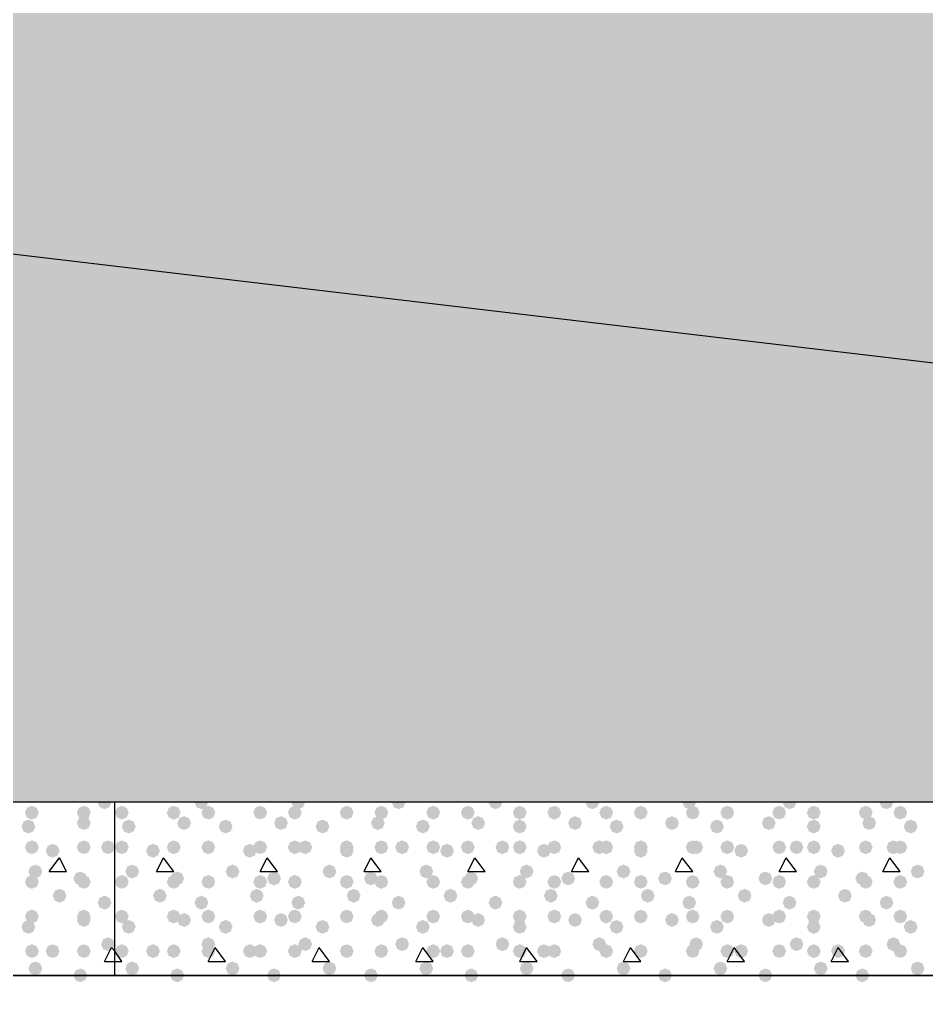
# Model space of a CAD drawing. Header units: millimetres. Extents: x 0 to 420, y 0 to 297.
# Drawn here: x 322.9 to 333.99, y 183.03 to 195.12 of the extents above; entities that cross this region are included whole.
import ezdxf

# ---------------------------------------------------------------- set-up
doc = ezdxf.new("R2010")
doc.units = ezdxf.units.MM
doc.layers.get('0').update_dxf_attribs({"linetype": 'CONTINUOUS'})

msp = doc.modelspace()

# ---------------------------------------------------------------- hatches: boundary and pattern name
at = {"true_color": 0x000008}
h = msp.add_hatch(color=0, dxfattribs=at)
h.paths.add_polyline_path([(379.518333, 204.639333), (218.101333, 204.639333), (379.518333, 185.547)], flags=0)
h.paths.add_polyline_path([(218.101333, 204.639333), (379.518333, 185.547), (218.101333, 185.547)], flags=0)
at = {"true_color": 0x000007}
for points in [[(324.019333, 185.547), (323.994462, 185.487204), (323.934667, 185.462333), (323.874871, 185.487204), (323.85, 185.547), (323.874871, 185.606796), (323.934667, 185.631667), (323.994462, 185.606796)], [(323.130333, 185.42), (323.105462, 185.360204), (323.045667, 185.335333), (322.985871, 185.360204), (322.961, 185.42), (322.985871, 185.479796), (323.045667, 185.504667), (323.105462, 185.479796)], [(323.765333, 185.42), (323.740463, 185.360204), (323.680667, 185.335333), (323.620871, 185.360204), (323.596, 185.42), (323.620871, 185.479796), (323.680667, 185.504667), (323.740462, 185.479796)], [(323.088, 185.250667), (323.063129, 185.190871), (323.003333, 185.166), (322.943537, 185.190871), (322.918667, 185.250667), (322.943537, 185.310462), (323.003333, 185.335333), (323.063129, 185.310463)], [(323.765333, 185.293), (323.740463, 185.233204), (323.680667, 185.208333), (323.620871, 185.233204), (323.596, 185.293), (323.620871, 185.352796), (323.680667, 185.377667), (323.740462, 185.352796)], [(323.130333, 184.996667), (323.105462, 184.936871), (323.045667, 184.912), (322.985871, 184.936871), (322.961, 184.996667), (322.985871, 185.056462), (323.045667, 185.081333), (323.105462, 185.056463)], [(323.384333, 184.954333), (323.359462, 184.894537), (323.299667, 184.869667), (323.239871, 184.894537), (323.215, 184.954333), (323.239871, 185.014129), (323.299667, 185.039), (323.359462, 185.014129)], [(323.765333, 184.996667), (323.740463, 184.936871), (323.680667, 184.912), (323.620871, 184.936871), (323.596, 184.996667), (323.620871, 185.056462), (323.680667, 185.081333), (323.740462, 185.056463)], [(324.061667, 184.996667), (324.036796, 184.936871), (323.977, 184.912), (323.917204, 184.936871), (323.892333, 184.996667), (323.917204, 185.056462), (323.977, 185.081333), (324.036796, 185.056463)], [(323.172667, 184.700333), (323.147796, 184.640537), (323.088, 184.615667), (323.028204, 184.640537), (323.003333, 184.700333), (323.028204, 184.760129), (323.088, 184.785), (323.147796, 184.760129)], [(323.130333, 184.573333), (323.105462, 184.513537), (323.045667, 184.488667), (322.985871, 184.513537), (322.961, 184.573333), (322.985871, 184.633129), (323.045667, 184.658), (323.105462, 184.633129)], [(323.723, 184.615667), (323.698129, 184.555871), (323.638333, 184.531), (323.578538, 184.555871), (323.553667, 184.615667), (323.578537, 184.675462), (323.638333, 184.700333), (323.698129, 184.675463)], [(323.765333, 184.573333), (323.740463, 184.513537), (323.680667, 184.488667), (323.620871, 184.513537), (323.596, 184.573333), (323.620871, 184.633129), (323.680667, 184.658), (323.740462, 184.633129)], [(323.469, 184.404), (323.444129, 184.344204), (323.384333, 184.319333), (323.324537, 184.344204), (323.299667, 184.404), (323.324537, 184.463796), (323.384333, 184.488667), (323.444129, 184.463796)], [(324.019333, 184.319333), (323.994462, 184.259537), (323.934667, 184.234667), (323.874871, 184.259537), (323.85, 184.319333), (323.874871, 184.379129), (323.934667, 184.404), (323.994462, 184.379129)], [(323.130333, 184.15), (323.105462, 184.090204), (323.045667, 184.065333), (322.985871, 184.090204), (322.961, 184.15), (322.985871, 184.209796), (323.045667, 184.234667), (323.105462, 184.209796)], [(323.765333, 184.15), (323.740463, 184.090204), (323.680667, 184.065333), (323.620871, 184.090204), (323.596, 184.15), (323.620871, 184.209796), (323.680667, 184.234667), (323.740462, 184.209796)], [(323.765333, 184.107667), (323.740463, 184.047871), (323.680667, 184.023), (323.620871, 184.047871), (323.596, 184.107667), (323.620871, 184.167462), (323.680667, 184.192333), (323.740462, 184.167463)], [(323.088, 184.023), (323.063129, 183.963204), (323.003333, 183.938333), (322.943537, 183.963204), (322.918667, 184.023), (322.943537, 184.082796), (323.003333, 184.107667), (323.063129, 184.082796)], [(324.061667, 183.811333), (324.036796, 183.751537), (323.977, 183.726667), (323.917204, 183.751537), (323.892333, 183.811333), (323.917204, 183.871129), (323.977, 183.896), (324.036796, 183.871129)], [(323.130333, 183.726667), (323.105462, 183.666871), (323.045667, 183.642), (322.985871, 183.666871), (322.961, 183.726667), (322.985871, 183.786462), (323.045667, 183.811333), (323.105462, 183.786463)], [(323.384333, 183.726667), (323.359462, 183.666871), (323.299667, 183.642), (323.239871, 183.666871), (323.215, 183.726667), (323.239871, 183.786462), (323.299667, 183.811333), (323.359462, 183.786463)], [(323.765333, 183.726667), (323.740463, 183.666871), (323.680667, 183.642), (323.620871, 183.666871), (323.596, 183.726667), (323.620871, 183.786462), (323.680667, 183.811333), (323.740462, 183.786463)], [(323.172667, 183.515), (323.147796, 183.455204), (323.088, 183.430333), (323.028204, 183.455204), (323.003333, 183.515), (323.028204, 183.574796), (323.088, 183.599667), (323.147796, 183.574796)], [(323.723, 183.430333), (323.698129, 183.370537), (323.638333, 183.345667), (323.578538, 183.370537), (323.553667, 183.430333), (323.578537, 183.490129), (323.638333, 183.515), (323.698129, 183.490129)]]:
    msp.add_hatch(color=0, dxfattribs=at).paths.add_polyline_path(points, flags=0)
at = {"true_color": 0x000008}
for points in [[(325.204667, 185.547), (325.179796, 185.487204), (325.12, 185.462333), (325.060204, 185.487204), (325.035333, 185.547), (325.060204, 185.606796), (325.12, 185.631667), (325.179796, 185.606796)], [(326.39, 185.547), (326.365129, 185.487204), (326.305333, 185.462333), (326.245538, 185.487204), (326.220667, 185.547), (326.245537, 185.606796), (326.305333, 185.631667), (326.365129, 185.606796)], [(327.617667, 185.547), (327.592796, 185.487204), (327.533, 185.462333), (327.473204, 185.487204), (327.448333, 185.547), (327.473204, 185.606796), (327.533, 185.631667), (327.592796, 185.606796)], [(328.803, 185.547), (328.778129, 185.487204), (328.718333, 185.462333), (328.658537, 185.487204), (328.633667, 185.547), (328.658537, 185.606796), (328.718333, 185.631667), (328.778129, 185.606796)], [(329.988333, 185.547), (329.963462, 185.487204), (329.903667, 185.462333), (329.843871, 185.487204), (329.819, 185.547), (329.843871, 185.606796), (329.903667, 185.631667), (329.963462, 185.606796)], [(331.173667, 185.547), (331.148796, 185.487204), (331.089, 185.462333), (331.029204, 185.487204), (331.004333, 185.547), (331.029204, 185.606796), (331.089, 185.631667), (331.148796, 185.606796)], [(332.401333, 185.547), (332.376463, 185.487204), (332.316667, 185.462333), (332.256871, 185.487204), (332.232, 185.547), (332.256871, 185.606796), (332.316667, 185.631667), (332.376462, 185.606796)], [(333.586667, 185.547), (333.561796, 185.487204), (333.502, 185.462333), (333.442204, 185.487204), (333.417333, 185.547), (333.442204, 185.606796), (333.502, 185.631667), (333.561796, 185.606796)], [(324.231, 185.42), (324.206129, 185.360204), (324.146333, 185.335333), (324.086537, 185.360204), (324.061667, 185.42), (324.086537, 185.479796), (324.146333, 185.504667), (324.206129, 185.479796)], [(324.866, 185.42), (324.841129, 185.360204), (324.781333, 185.335333), (324.721537, 185.360204), (324.696667, 185.42), (324.721537, 185.479796), (324.781333, 185.504667), (324.841129, 185.479796)], [(325.289333, 185.42), (325.264462, 185.360204), (325.204667, 185.335333), (325.144871, 185.360204), (325.12, 185.42), (325.144871, 185.479796), (325.204667, 185.504667), (325.264462, 185.479796)], [(325.924333, 185.42), (325.899462, 185.360204), (325.839667, 185.335333), (325.779871, 185.360204), (325.755, 185.42), (325.779871, 185.479796), (325.839667, 185.504667), (325.899462, 185.479796)], [(326.347667, 185.42), (326.322796, 185.360204), (326.263, 185.335333), (326.203204, 185.360204), (326.178333, 185.42), (326.203204, 185.479796), (326.263, 185.504667), (326.322796, 185.479796)], [(326.982667, 185.42), (326.957796, 185.360204), (326.898, 185.335333), (326.838204, 185.360204), (326.813333, 185.42), (326.838204, 185.479796), (326.898, 185.504667), (326.957796, 185.479796)], [(327.406, 185.42), (327.381129, 185.360204), (327.321333, 185.335333), (327.261537, 185.360204), (327.236667, 185.42), (327.261537, 185.479796), (327.321333, 185.504667), (327.381129, 185.479796)], [(328.041, 185.42), (328.016129, 185.360204), (327.956333, 185.335333), (327.896538, 185.360204), (327.871667, 185.42), (327.896537, 185.479796), (327.956333, 185.504667), (328.016129, 185.479796)], [(328.464333, 185.42), (328.439462, 185.360204), (328.379667, 185.335333), (328.319871, 185.360204), (328.295, 185.42), (328.319871, 185.479796), (328.379667, 185.504667), (328.439462, 185.479796)], [(329.099333, 185.42), (329.074462, 185.360204), (329.014667, 185.335333), (328.954871, 185.360204), (328.93, 185.42), (328.954871, 185.479796), (329.014667, 185.504667), (329.074462, 185.479796)], [(329.522667, 185.42), (329.497796, 185.360204), (329.438, 185.335333), (329.378204, 185.360204), (329.353333, 185.42), (329.378204, 185.479796), (329.438, 185.504667), (329.497796, 185.479796)], [(330.157667, 185.42), (330.132796, 185.360204), (330.073, 185.335333), (330.013204, 185.360204), (329.988333, 185.42), (330.013204, 185.479796), (330.073, 185.504667), (330.132796, 185.479796)], [(330.581, 185.42), (330.556129, 185.360204), (330.496333, 185.335333), (330.436537, 185.360204), (330.411667, 185.42), (330.436537, 185.479796), (330.496333, 185.504667), (330.556129, 185.479796)], [(331.216, 185.42), (331.191129, 185.360204), (331.131333, 185.335333), (331.071537, 185.360204), (331.046667, 185.42), (331.071537, 185.479796), (331.131333, 185.504667), (331.191129, 185.479796)], [(331.639333, 185.42), (331.614462, 185.360204), (331.554667, 185.335333), (331.494871, 185.360204), (331.47, 185.42), (331.494871, 185.479796), (331.554667, 185.504667), (331.614462, 185.479796)], [(332.274333, 185.42), (332.249462, 185.360204), (332.189667, 185.335333), (332.129871, 185.360204), (332.105, 185.42), (332.129871, 185.479796), (332.189667, 185.504667), (332.249462, 185.479796)], [(332.697667, 185.42), (332.672796, 185.360204), (332.613, 185.335333), (332.553204, 185.360204), (332.528333, 185.42), (332.553204, 185.479796), (332.613, 185.504667), (332.672796, 185.479796)], [(333.332667, 185.42), (333.307796, 185.360204), (333.248, 185.335333), (333.188204, 185.360204), (333.163333, 185.42), (333.188204, 185.479796), (333.248, 185.504667), (333.307796, 185.479796)], [(333.756, 185.42), (333.731129, 185.360204), (333.671333, 185.335333), (333.611537, 185.360204), (333.586667, 185.42), (333.611537, 185.479796), (333.671333, 185.504667), (333.731129, 185.479796)], [(324.315667, 185.250667), (324.290796, 185.190871), (324.231, 185.166), (324.171204, 185.190871), (324.146333, 185.250667), (324.171204, 185.310462), (324.231, 185.335333), (324.290796, 185.310463)], [(324.993, 185.293), (324.968129, 185.233204), (324.908333, 185.208333), (324.848538, 185.233204), (324.823667, 185.293), (324.848537, 185.352796), (324.908333, 185.377667), (324.968129, 185.352796)], [(325.501, 185.250667), (325.476129, 185.190871), (325.416333, 185.166), (325.356537, 185.190871), (325.331667, 185.250667), (325.356537, 185.310462), (325.416333, 185.335333), (325.476129, 185.310463)], [(326.178333, 185.293), (326.153462, 185.233204), (326.093667, 185.208333), (326.033871, 185.233204), (326.009, 185.293), (326.033871, 185.352796), (326.093667, 185.377667), (326.153462, 185.352796)], [(326.686333, 185.250667), (326.661462, 185.190871), (326.601667, 185.166), (326.541871, 185.190871), (326.517, 185.250667), (326.541871, 185.310462), (326.601667, 185.335333), (326.661462, 185.310463)], [(327.363667, 185.293), (327.338796, 185.233204), (327.279, 185.208333), (327.219204, 185.233204), (327.194333, 185.293), (327.219204, 185.352796), (327.279, 185.377667), (327.338796, 185.352796)], [(327.914, 185.250667), (327.889129, 185.190871), (327.829333, 185.166), (327.769537, 185.190871), (327.744667, 185.250667), (327.769537, 185.310462), (327.829333, 185.335333), (327.889129, 185.310463)], [(328.591333, 185.293), (328.566462, 185.233204), (328.506667, 185.208333), (328.446871, 185.233204), (328.422, 185.293), (328.446871, 185.352796), (328.506667, 185.377667), (328.566462, 185.352796)], [(329.099333, 185.250667), (329.074462, 185.190871), (329.014667, 185.166), (328.954871, 185.190871), (328.93, 185.250667), (328.954871, 185.310462), (329.014667, 185.335333), (329.074462, 185.310463)], [(329.776667, 185.293), (329.751796, 185.233204), (329.692, 185.208333), (329.632204, 185.233204), (329.607333, 185.293), (329.632204, 185.352796), (329.692, 185.377667), (329.751796, 185.352796)], [(330.284667, 185.250667), (330.259796, 185.190871), (330.2, 185.166), (330.140204, 185.190871), (330.115333, 185.250667), (330.140204, 185.310462), (330.2, 185.335333), (330.259796, 185.310463)], [(330.962, 185.293), (330.937129, 185.233204), (330.877333, 185.208333), (330.817538, 185.233204), (330.792667, 185.293), (330.817537, 185.352796), (330.877333, 185.377667), (330.937129, 185.352796)], [(331.512333, 185.250667), (331.487462, 185.190871), (331.427667, 185.166), (331.367871, 185.190871), (331.343, 185.250667), (331.367871, 185.310462), (331.427667, 185.335333), (331.487462, 185.310463)], [(332.147333, 185.293), (332.122462, 185.233204), (332.062667, 185.208333), (332.002871, 185.233204), (331.978, 185.293), (332.002871, 185.352796), (332.062667, 185.377667), (332.122462, 185.352796)], [(332.697667, 185.250667), (332.672796, 185.190871), (332.613, 185.166), (332.553204, 185.190871), (332.528333, 185.250667), (332.553204, 185.310462), (332.613, 185.335333), (332.672796, 185.310463)], [(333.375, 185.293), (333.350129, 185.233204), (333.290333, 185.208333), (333.230537, 185.233204), (333.205667, 185.293), (333.230537, 185.352796), (333.290333, 185.377667), (333.350129, 185.352796)], [(333.883, 185.250667), (333.858129, 185.190871), (333.798333, 185.166), (333.738538, 185.190871), (333.713667, 185.250667), (333.738537, 185.310462), (333.798333, 185.335333), (333.858129, 185.310463)], [(324.231, 184.996667), (324.206129, 184.936871), (324.146333, 184.912), (324.086537, 184.936871), (324.061667, 184.996667), (324.086537, 185.056462), (324.146333, 185.081333), (324.206129, 185.056463)], [(324.612, 184.954333), (324.587129, 184.894537), (324.527333, 184.869667), (324.467538, 184.894537), (324.442667, 184.954333), (324.467537, 185.014129), (324.527333, 185.039), (324.587129, 185.014129)], [(324.866, 184.996667), (324.841129, 184.936871), (324.781333, 184.912), (324.721537, 184.936871), (324.696667, 184.996667), (324.721537, 185.056462), (324.781333, 185.081333), (324.841129, 185.056463)], [(325.289333, 184.996667), (325.264462, 184.936871), (325.204667, 184.912), (325.144871, 184.936871), (325.12, 184.996667), (325.144871, 185.056462), (325.204667, 185.081333), (325.264462, 185.056463)], [(325.289333, 184.996667), (325.264462, 184.936871), (325.204667, 184.912), (325.144871, 184.936871), (325.12, 184.996667), (325.144871, 185.056462), (325.204667, 185.081333), (325.264462, 185.056463)], [(325.797333, 184.954333), (325.772462, 184.894537), (325.712667, 184.869667), (325.652871, 184.894537), (325.628, 184.954333), (325.652871, 185.014129), (325.712667, 185.039), (325.772462, 185.014129)], [(325.924333, 184.996667), (325.899462, 184.936871), (325.839667, 184.912), (325.779871, 184.936871), (325.755, 184.996667), (325.779871, 185.056462), (325.839667, 185.081333), (325.899462, 185.056463)], [(326.347667, 184.996667), (326.322796, 184.936871), (326.263, 184.912), (326.203204, 184.936871), (326.178333, 184.996667), (326.203204, 185.056462), (326.263, 185.081333), (326.322796, 185.056463)], [(326.474667, 184.996667), (326.449796, 184.936871), (326.39, 184.912), (326.330204, 184.936871), (326.305333, 184.996667), (326.330204, 185.056462), (326.39, 185.081333), (326.449796, 185.056463)], [(326.982667, 184.996667), (326.957796, 184.936871), (326.898, 184.912), (326.838204, 184.936871), (326.813333, 184.996667), (326.838204, 185.056462), (326.898, 185.081333), (326.957796, 185.056463)], [(326.982667, 184.954333), (326.957796, 184.894537), (326.898, 184.869667), (326.838204, 184.894537), (326.813333, 184.954333), (326.838204, 185.014129), (326.898, 185.039), (326.957796, 185.014129)], [(327.406, 184.996667), (327.381129, 184.936871), (327.321333, 184.912), (327.261537, 184.936871), (327.236667, 184.996667), (327.261537, 185.056462), (327.321333, 185.081333), (327.381129, 185.056463)], [(327.66, 184.996667), (327.635129, 184.936871), (327.575333, 184.912), (327.515538, 184.936871), (327.490667, 184.996667), (327.515537, 185.056462), (327.575333, 185.081333), (327.635129, 185.056463)], [(328.041, 184.996667), (328.016129, 184.936871), (327.956333, 184.912), (327.896538, 184.936871), (327.871667, 184.996667), (327.896537, 185.056462), (327.956333, 185.081333), (328.016129, 185.056463)], [(328.210333, 184.954333), (328.185462, 184.894537), (328.125667, 184.869667), (328.065871, 184.894537), (328.041, 184.954333), (328.065871, 185.014129), (328.125667, 185.039), (328.185462, 185.014129)], [(328.464333, 184.996667), (328.439462, 184.936871), (328.379667, 184.912), (328.319871, 184.936871), (328.295, 184.996667), (328.319871, 185.056462), (328.379667, 185.081333), (328.439462, 185.056463)], [(328.887667, 184.996667), (328.862796, 184.936871), (328.803, 184.912), (328.743204, 184.936871), (328.718333, 184.996667), (328.743204, 185.056462), (328.803, 185.081333), (328.862796, 185.056463)], [(329.099333, 184.996667), (329.074462, 184.936871), (329.014667, 184.912), (328.954871, 184.936871), (328.93, 184.996667), (328.954871, 185.056462), (329.014667, 185.081333), (329.074462, 185.056463)], [(329.395667, 184.954333), (329.370796, 184.894537), (329.311, 184.869667), (329.251204, 184.894537), (329.226333, 184.954333), (329.251204, 185.014129), (329.311, 185.039), (329.370796, 185.014129)], [(329.522667, 184.996667), (329.497796, 184.936871), (329.438, 184.912), (329.378204, 184.936871), (329.353333, 184.996667), (329.378204, 185.056462), (329.438, 185.081333), (329.497796, 185.056463)], [(330.073, 184.996667), (330.048129, 184.936871), (329.988333, 184.912), (329.928538, 184.936871), (329.903667, 184.996667), (329.928537, 185.056462), (329.988333, 185.081333), (330.048129, 185.056463)], [(330.157667, 184.996667), (330.132796, 184.936871), (330.073, 184.912), (330.013204, 184.936871), (329.988333, 184.996667), (330.013204, 185.056462), (330.073, 185.081333), (330.132796, 185.056463)], [(330.581, 184.996667), (330.556129, 184.936871), (330.496333, 184.912), (330.436537, 184.936871), (330.411667, 184.996667), (330.436537, 185.056462), (330.496333, 185.081333), (330.556129, 185.056463)], [(330.581, 184.954333), (330.556129, 184.894537), (330.496333, 184.869667), (330.436537, 184.894537), (330.411667, 184.954333), (330.436537, 185.014129), (330.496333, 185.039), (330.556129, 185.014129)], [(331.216, 184.996667), (331.191129, 184.936871), (331.131333, 184.912), (331.071537, 184.936871), (331.046667, 184.996667), (331.071537, 185.056462), (331.131333, 185.081333), (331.191129, 185.056463)], [(331.258333, 184.996667), (331.233462, 184.936871), (331.173667, 184.912), (331.113871, 184.936871), (331.089, 184.996667), (331.113871, 185.056462), (331.173667, 185.081333), (331.233462, 185.056463)], [(331.639333, 184.996667), (331.614462, 184.936871), (331.554667, 184.912), (331.494871, 184.936871), (331.47, 184.996667), (331.494871, 185.056462), (331.554667, 185.081333), (331.614462, 185.056463)], [(331.808667, 184.954333), (331.783796, 184.894537), (331.724, 184.869667), (331.664204, 184.894537), (331.639333, 184.954333), (331.664204, 185.014129), (331.724, 185.039), (331.783796, 185.014129)], [(332.274333, 184.996667), (332.249462, 184.936871), (332.189667, 184.912), (332.129871, 184.936871), (332.105, 184.996667), (332.129871, 185.056462), (332.189667, 185.081333), (332.249462, 185.056463)], [(332.486, 184.996667), (332.461129, 184.936871), (332.401333, 184.912), (332.341537, 184.936871), (332.316667, 184.996667), (332.341537, 185.056462), (332.401333, 185.081333), (332.461129, 185.056463)], [(332.697667, 184.996667), (332.672796, 184.936871), (332.613, 184.912), (332.553204, 184.936871), (332.528333, 184.996667), (332.553204, 185.056462), (332.613, 185.081333), (332.672796, 185.056463)], [(332.994, 184.954333), (332.969129, 184.894537), (332.909333, 184.869667), (332.849538, 184.894537), (332.824667, 184.954333), (332.849537, 185.014129), (332.909333, 185.039), (332.969129, 185.014129)], [(333.332667, 184.996667), (333.307796, 184.936871), (333.248, 184.912), (333.188204, 184.936871), (333.163333, 184.996667), (333.188204, 185.056462), (333.248, 185.081333), (333.307796, 185.056463)], [(333.671333, 184.996667), (333.646462, 184.936871), (333.586667, 184.912), (333.526871, 184.936871), (333.502, 184.996667), (333.526871, 185.056462), (333.586667, 185.081333), (333.646462, 185.056463)], [(333.756, 184.996667), (333.731129, 184.936871), (333.671333, 184.912), (333.611537, 184.936871), (333.586667, 184.996667), (333.611537, 185.056462), (333.671333, 185.081333), (333.731129, 185.056463)], [(324.358, 184.700333), (324.333129, 184.640537), (324.273333, 184.615667), (324.213538, 184.640537), (324.188667, 184.700333), (324.213537, 184.760129), (324.273333, 184.785), (324.333129, 184.760129)], [(325.585667, 184.700333), (325.560796, 184.640537), (325.501, 184.615667), (325.441204, 184.640537), (325.416333, 184.700333), (325.441204, 184.760129), (325.501, 184.785), (325.560796, 184.760129)], [(326.771, 184.700333), (326.746129, 184.640537), (326.686333, 184.615667), (326.626537, 184.640537), (326.601667, 184.700333), (326.626537, 184.760129), (326.686333, 184.785), (326.746129, 184.760129)], [(327.956333, 184.700333), (327.931462, 184.640537), (327.871667, 184.615667), (327.811871, 184.640537), (327.787, 184.700333), (327.811871, 184.760129), (327.871667, 184.785), (327.931462, 184.760129)], [(329.184, 184.700333), (329.159129, 184.640537), (329.099333, 184.615667), (329.039537, 184.640537), (329.014667, 184.700333), (329.039537, 184.760129), (329.099333, 184.785), (329.159129, 184.760129)], [(330.369333, 184.700333), (330.344462, 184.640537), (330.284667, 184.615667), (330.224871, 184.640537), (330.2, 184.700333), (330.224871, 184.760129), (330.284667, 184.785), (330.344462, 184.760129)], [(331.554667, 184.700333), (331.529796, 184.640537), (331.47, 184.615667), (331.410204, 184.640537), (331.385333, 184.700333), (331.410204, 184.760129), (331.47, 184.785), (331.529796, 184.760129)], [(332.782333, 184.700333), (332.757462, 184.640537), (332.697667, 184.615667), (332.637871, 184.640537), (332.613, 184.700333), (332.637871, 184.760129), (332.697667, 184.785), (332.757462, 184.760129)], [(333.967667, 184.700333), (333.942796, 184.640537), (333.883, 184.615667), (333.823204, 184.640537), (333.798333, 184.700333), (333.823204, 184.760129), (333.883, 184.785), (333.942796, 184.760129)], [(324.231, 184.573333), (324.206129, 184.513537), (324.146333, 184.488667), (324.086537, 184.513537), (324.061667, 184.573333), (324.086537, 184.633129), (324.146333, 184.658), (324.206129, 184.633129)], [(324.866, 184.573333), (324.841129, 184.513537), (324.781333, 184.488667), (324.721537, 184.513537), (324.696667, 184.573333), (324.721537, 184.633129), (324.781333, 184.658), (324.841129, 184.633129)], [(324.908333, 184.615667), (324.883462, 184.555871), (324.823667, 184.531), (324.763871, 184.555871), (324.739, 184.615667), (324.763871, 184.675462), (324.823667, 184.700333), (324.883462, 184.675463)], [(325.289333, 184.573333), (325.264462, 184.513537), (325.204667, 184.488667), (325.144871, 184.513537), (325.12, 184.573333), (325.144871, 184.633129), (325.204667, 184.658), (325.264462, 184.633129)], [(325.924333, 184.573333), (325.899462, 184.513537), (325.839667, 184.488667), (325.779871, 184.513537), (325.755, 184.573333), (325.779871, 184.633129), (325.839667, 184.658), (325.899462, 184.633129)], [(326.093667, 184.615667), (326.068796, 184.555871), (326.009, 184.531), (325.949204, 184.555871), (325.924333, 184.615667), (325.949204, 184.675462), (326.009, 184.700333), (326.068796, 184.675463)], [(326.347667, 184.573333), (326.322796, 184.513537), (326.263, 184.488667), (326.203204, 184.513537), (326.178333, 184.573333), (326.203204, 184.633129), (326.263, 184.658), (326.322796, 184.633129)], [(326.982667, 184.573333), (326.957796, 184.513537), (326.898, 184.488667), (326.838204, 184.513537), (326.813333, 184.573333), (326.838204, 184.633129), (326.898, 184.658), (326.957796, 184.633129)], [(327.279, 184.615667), (327.254129, 184.555871), (327.194333, 184.531), (327.134537, 184.555871), (327.109667, 184.615667), (327.134537, 184.675462), (327.194333, 184.700333), (327.254129, 184.675463)], [(327.406, 184.573333), (327.381129, 184.513537), (327.321333, 184.488667), (327.261537, 184.513537), (327.236667, 184.573333), (327.261537, 184.633129), (327.321333, 184.658), (327.381129, 184.633129)], [(328.041, 184.573333), (328.016129, 184.513537), (327.956333, 184.488667), (327.896538, 184.513537), (327.871667, 184.573333), (327.896537, 184.633129), (327.956333, 184.658), (328.016129, 184.633129)], [(328.464333, 184.573333), (328.439462, 184.513537), (328.379667, 184.488667), (328.319871, 184.513537), (328.295, 184.573333), (328.319871, 184.633129), (328.379667, 184.658), (328.439462, 184.633129)], [(328.506667, 184.615667), (328.481796, 184.555871), (328.422, 184.531), (328.362204, 184.555871), (328.337333, 184.615667), (328.362204, 184.675462), (328.422, 184.700333), (328.481796, 184.675463)], [(329.099333, 184.573333), (329.074462, 184.513537), (329.014667, 184.488667), (328.954871, 184.513537), (328.93, 184.573333), (328.954871, 184.633129), (329.014667, 184.658), (329.074462, 184.633129)], [(329.522667, 184.573333), (329.497796, 184.513537), (329.438, 184.488667), (329.378204, 184.513537), (329.353333, 184.573333), (329.378204, 184.633129), (329.438, 184.658), (329.497796, 184.633129)], [(329.692, 184.615667), (329.667129, 184.555871), (329.607333, 184.531), (329.547537, 184.555871), (329.522667, 184.615667), (329.547537, 184.675462), (329.607333, 184.700333), (329.667129, 184.675463)], [(330.157667, 184.573333), (330.132796, 184.513537), (330.073, 184.488667), (330.013204, 184.513537), (329.988333, 184.573333), (330.013204, 184.633129), (330.073, 184.658), (330.132796, 184.633129)], [(330.581, 184.573333), (330.556129, 184.513537), (330.496333, 184.488667), (330.436537, 184.513537), (330.411667, 184.573333), (330.436537, 184.633129), (330.496333, 184.658), (330.556129, 184.633129)], [(330.877333, 184.615667), (330.852462, 184.555871), (330.792667, 184.531), (330.732871, 184.555871), (330.708, 184.615667), (330.732871, 184.675462), (330.792667, 184.700333), (330.852462, 184.675463)], [(331.216, 184.573333), (331.191129, 184.513537), (331.131333, 184.488667), (331.071537, 184.513537), (331.046667, 184.573333), (331.071537, 184.633129), (331.131333, 184.658), (331.191129, 184.633129)], [(331.639333, 184.573333), (331.614462, 184.513537), (331.554667, 184.488667), (331.494871, 184.513537), (331.47, 184.573333), (331.494871, 184.633129), (331.554667, 184.658), (331.614462, 184.633129)], [(332.105, 184.615667), (332.080129, 184.555871), (332.020333, 184.531), (331.960537, 184.555871), (331.935667, 184.615667), (331.960537, 184.675462), (332.020333, 184.700333), (332.080129, 184.675463)], [(332.274333, 184.573333), (332.249462, 184.513537), (332.189667, 184.488667), (332.129871, 184.513537), (332.105, 184.573333), (332.129871, 184.633129), (332.189667, 184.658), (332.249462, 184.633129)], [(332.697667, 184.573333), (332.672796, 184.513537), (332.613, 184.488667), (332.553204, 184.513537), (332.528333, 184.573333), (332.553204, 184.633129), (332.613, 184.658), (332.672796, 184.633129)], [(333.290333, 184.615667), (333.265463, 184.555871), (333.205667, 184.531), (333.145871, 184.555871), (333.121, 184.615667), (333.145871, 184.675462), (333.205667, 184.700333), (333.265462, 184.675463)], [(333.332667, 184.573333), (333.307796, 184.513537), (333.248, 184.488667), (333.188204, 184.513537), (333.163333, 184.573333), (333.188204, 184.633129), (333.248, 184.658), (333.307796, 184.633129)], [(333.756, 184.573333), (333.731129, 184.513537), (333.671333, 184.488667), (333.611537, 184.513537), (333.586667, 184.573333), (333.611537, 184.633129), (333.671333, 184.658), (333.731129, 184.633129)], [(324.696667, 184.404), (324.671796, 184.344204), (324.612, 184.319333), (324.552204, 184.344204), (324.527333, 184.404), (324.552204, 184.463796), (324.612, 184.488667), (324.671796, 184.463796)], [(325.882, 184.404), (325.857129, 184.344204), (325.797333, 184.319333), (325.737538, 184.344204), (325.712667, 184.404), (325.737537, 184.463796), (325.797333, 184.488667), (325.857129, 184.463796)], [(327.067333, 184.404), (327.042462, 184.344204), (326.982667, 184.319333), (326.922871, 184.344204), (326.898, 184.404), (326.922871, 184.463796), (326.982667, 184.488667), (327.042462, 184.463796)], [(328.252667, 184.404), (328.227796, 184.344204), (328.168, 184.319333), (328.108204, 184.344204), (328.083333, 184.404), (328.108204, 184.463796), (328.168, 184.488667), (328.227796, 184.463796)], [(329.480333, 184.404), (329.455462, 184.344204), (329.395667, 184.319333), (329.335871, 184.344204), (329.311, 184.404), (329.335871, 184.463796), (329.395667, 184.488667), (329.455462, 184.463796)], [(330.665667, 184.404), (330.640796, 184.344204), (330.581, 184.319333), (330.521204, 184.344204), (330.496333, 184.404), (330.521204, 184.463796), (330.581, 184.488667), (330.640796, 184.463796)], [(331.851, 184.404), (331.826129, 184.344204), (331.766333, 184.319333), (331.706537, 184.344204), (331.681667, 184.404), (331.706537, 184.463796), (331.766333, 184.488667), (331.826129, 184.463796)], [(333.078667, 184.404), (333.053796, 184.344204), (332.994, 184.319333), (332.934204, 184.344204), (332.909333, 184.404), (332.934204, 184.463796), (332.994, 184.488667), (333.053796, 184.463796)], [(325.204667, 184.319333), (325.179796, 184.259537), (325.12, 184.234667), (325.060204, 184.259537), (325.035333, 184.319333), (325.060204, 184.379129), (325.12, 184.404), (325.179796, 184.379129)], [(326.39, 184.319333), (326.365129, 184.259537), (326.305333, 184.234667), (326.245538, 184.259537), (326.220667, 184.319333), (326.245537, 184.379129), (326.305333, 184.404), (326.365129, 184.379129)], [(327.617667, 184.319333), (327.592796, 184.259537), (327.533, 184.234667), (327.473204, 184.259537), (327.448333, 184.319333), (327.473204, 184.379129), (327.533, 184.404), (327.592796, 184.379129)], [(328.803, 184.319333), (328.778129, 184.259537), (328.718333, 184.234667), (328.658537, 184.259537), (328.633667, 184.319333), (328.658537, 184.379129), (328.718333, 184.404), (328.778129, 184.379129)], [(329.988333, 184.319333), (329.963462, 184.259537), (329.903667, 184.234667), (329.843871, 184.259537), (329.819, 184.319333), (329.843871, 184.379129), (329.903667, 184.404), (329.963462, 184.379129)], [(331.173667, 184.319333), (331.148796, 184.259537), (331.089, 184.234667), (331.029204, 184.259537), (331.004333, 184.319333), (331.029204, 184.379129), (331.089, 184.404), (331.148796, 184.379129)], [(332.401333, 184.319333), (332.376463, 184.259537), (332.316667, 184.234667), (332.256871, 184.259537), (332.232, 184.319333), (332.256871, 184.379129), (332.316667, 184.404), (332.376462, 184.379129)], [(333.586667, 184.319333), (333.561796, 184.259537), (333.502, 184.234667), (333.442204, 184.259537), (333.417333, 184.319333), (333.442204, 184.379129), (333.502, 184.404), (333.561796, 184.379129)], [(324.231, 184.15), (324.206129, 184.090204), (324.146333, 184.065333), (324.086537, 184.090204), (324.061667, 184.15), (324.086537, 184.209796), (324.146333, 184.234667), (324.206129, 184.209796)], [(324.866, 184.15), (324.841129, 184.090204), (324.781333, 184.065333), (324.721537, 184.090204), (324.696667, 184.15), (324.721537, 184.209796), (324.781333, 184.234667), (324.841129, 184.209796)], [(324.993, 184.107667), (324.968129, 184.047871), (324.908333, 184.023), (324.848538, 184.047871), (324.823667, 184.107667), (324.848537, 184.167462), (324.908333, 184.192333), (324.968129, 184.167463)], [(325.289333, 184.15), (325.264462, 184.090204), (325.204667, 184.065333), (325.144871, 184.090204), (325.12, 184.15), (325.144871, 184.209796), (325.204667, 184.234667), (325.264462, 184.209796)], [(325.924333, 184.15), (325.899462, 184.090204), (325.839667, 184.065333), (325.779871, 184.090204), (325.755, 184.15), (325.779871, 184.209796), (325.839667, 184.234667), (325.899462, 184.209796)], [(326.178333, 184.107667), (326.153462, 184.047871), (326.093667, 184.023), (326.033871, 184.047871), (326.009, 184.107667), (326.033871, 184.167462), (326.093667, 184.192333), (326.153462, 184.167463)], [(326.347667, 184.15), (326.322796, 184.090204), (326.263, 184.065333), (326.203204, 184.090204), (326.178333, 184.15), (326.203204, 184.209796), (326.263, 184.234667), (326.322796, 184.209796)], [(326.982667, 184.15), (326.957796, 184.090204), (326.898, 184.065333), (326.838204, 184.090204), (326.813333, 184.15), (326.838204, 184.209796), (326.898, 184.234667), (326.957796, 184.209796)], [(327.363667, 184.107667), (327.338796, 184.047871), (327.279, 184.023), (327.219204, 184.047871), (327.194333, 184.107667), (327.219204, 184.167462), (327.279, 184.192333), (327.338796, 184.167463)], [(327.406, 184.15), (327.381129, 184.090204), (327.321333, 184.065333), (327.261537, 184.090204), (327.236667, 184.15), (327.261537, 184.209796), (327.321333, 184.234667), (327.381129, 184.209796)], [(328.041, 184.15), (328.016129, 184.090204), (327.956333, 184.065333), (327.896538, 184.090204), (327.871667, 184.15), (327.896537, 184.209796), (327.956333, 184.234667), (328.016129, 184.209796)], [(328.464333, 184.15), (328.439462, 184.090204), (328.379667, 184.065333), (328.319871, 184.090204), (328.295, 184.15), (328.319871, 184.209796), (328.379667, 184.234667), (328.439462, 184.209796)], [(328.591333, 184.107667), (328.566462, 184.047871), (328.506667, 184.023), (328.446871, 184.047871), (328.422, 184.107667), (328.446871, 184.167462), (328.506667, 184.192333), (328.566462, 184.167463)], [(329.099333, 184.15), (329.074462, 184.090204), (329.014667, 184.065333), (328.954871, 184.090204), (328.93, 184.15), (328.954871, 184.209796), (329.014667, 184.234667), (329.074462, 184.209796)], [(329.522667, 184.15), (329.497796, 184.090204), (329.438, 184.065333), (329.378204, 184.090204), (329.353333, 184.15), (329.378204, 184.209796), (329.438, 184.234667), (329.497796, 184.209796)], [(329.776667, 184.107667), (329.751796, 184.047871), (329.692, 184.023), (329.632204, 184.047871), (329.607333, 184.107667), (329.632204, 184.167462), (329.692, 184.192333), (329.751796, 184.167463)], [(330.157667, 184.15), (330.132796, 184.090204), (330.073, 184.065333), (330.013204, 184.090204), (329.988333, 184.15), (330.013204, 184.209796), (330.073, 184.234667), (330.132796, 184.209796)], [(330.581, 184.15), (330.556129, 184.090204), (330.496333, 184.065333), (330.436537, 184.090204), (330.411667, 184.15), (330.436537, 184.209796), (330.496333, 184.234667), (330.556129, 184.209796)], [(330.962, 184.107667), (330.937129, 184.047871), (330.877333, 184.023), (330.817538, 184.047871), (330.792667, 184.107667), (330.817537, 184.167462), (330.877333, 184.192333), (330.937129, 184.167463)], [(331.216, 184.15), (331.191129, 184.090204), (331.131333, 184.065333), (331.071537, 184.090204), (331.046667, 184.15), (331.071537, 184.209796), (331.131333, 184.234667), (331.191129, 184.209796)], [(331.639333, 184.15), (331.614462, 184.090204), (331.554667, 184.065333), (331.494871, 184.090204), (331.47, 184.15), (331.494871, 184.209796), (331.554667, 184.234667), (331.614462, 184.209796)], [(332.147333, 184.107667), (332.122462, 184.047871), (332.062667, 184.023), (332.002871, 184.047871), (331.978, 184.107667), (332.002871, 184.167462), (332.062667, 184.192333), (332.122462, 184.167463)], [(332.274333, 184.15), (332.249462, 184.090204), (332.189667, 184.065333), (332.129871, 184.090204), (332.105, 184.15), (332.129871, 184.209796), (332.189667, 184.234667), (332.249462, 184.209796)], [(332.697667, 184.15), (332.672796, 184.090204), (332.613, 184.065333), (332.553204, 184.090204), (332.528333, 184.15), (332.553204, 184.209796), (332.613, 184.234667), (332.672796, 184.209796)], [(333.332667, 184.15), (333.307796, 184.090204), (333.248, 184.065333), (333.188204, 184.090204), (333.163333, 184.15), (333.188204, 184.209796), (333.248, 184.234667), (333.307796, 184.209796)], [(333.375, 184.107667), (333.350129, 184.047871), (333.290333, 184.023), (333.230537, 184.047871), (333.205667, 184.107667), (333.230537, 184.167462), (333.290333, 184.192333), (333.350129, 184.167463)], [(333.756, 184.15), (333.731129, 184.090204), (333.671333, 184.065333), (333.611537, 184.090204), (333.586667, 184.15), (333.611537, 184.209796), (333.671333, 184.234667), (333.731129, 184.209796)], [(324.315667, 184.023), (324.290796, 183.963204), (324.231, 183.938333), (324.171204, 183.963204), (324.146333, 184.023), (324.171204, 184.082796), (324.231, 184.107667), (324.290796, 184.082796)], [(325.501, 184.023), (325.476129, 183.963204), (325.416333, 183.938333), (325.356537, 183.963204), (325.331667, 184.023), (325.356537, 184.082796), (325.416333, 184.107667), (325.476129, 184.082796)], [(326.686333, 184.023), (326.661462, 183.963204), (326.601667, 183.938333), (326.541871, 183.963204), (326.517, 184.023), (326.541871, 184.082796), (326.601667, 184.107667), (326.661462, 184.082796)], [(327.914, 184.023), (327.889129, 183.963204), (327.829333, 183.938333), (327.769537, 183.963204), (327.744667, 184.023), (327.769537, 184.082796), (327.829333, 184.107667), (327.889129, 184.082796)], [(329.099333, 184.023), (329.074462, 183.963204), (329.014667, 183.938333), (328.954871, 183.963204), (328.93, 184.023), (328.954871, 184.082796), (329.014667, 184.107667), (329.074462, 184.082796)], [(330.284667, 184.023), (330.259796, 183.963204), (330.2, 183.938333), (330.140204, 183.963204), (330.115333, 184.023), (330.140204, 184.082796), (330.2, 184.107667), (330.259796, 184.082796)], [(331.512333, 184.023), (331.487462, 183.963204), (331.427667, 183.938333), (331.367871, 183.963204), (331.343, 184.023), (331.367871, 184.082796), (331.427667, 184.107667), (331.487462, 184.082796)], [(332.697667, 184.023), (332.672796, 183.963204), (332.613, 183.938333), (332.553204, 183.963204), (332.528333, 184.023), (332.553204, 184.082796), (332.613, 184.107667), (332.672796, 184.082796)], [(333.883, 184.023), (333.858129, 183.963204), (333.798333, 183.938333), (333.738538, 183.963204), (333.713667, 184.023), (333.738537, 184.082796), (333.798333, 184.107667), (333.858129, 184.082796)], [(325.289333, 183.811333), (325.264462, 183.751537), (325.204667, 183.726667), (325.144871, 183.751537), (325.12, 183.811333), (325.144871, 183.871129), (325.204667, 183.896), (325.264462, 183.871129)], [(326.474667, 183.811333), (326.449796, 183.751537), (326.39, 183.726667), (326.330204, 183.751537), (326.305333, 183.811333), (326.330204, 183.871129), (326.39, 183.896), (326.449796, 183.871129)], [(327.66, 183.811333), (327.635129, 183.751537), (327.575333, 183.726667), (327.515538, 183.751537), (327.490667, 183.811333), (327.515537, 183.871129), (327.575333, 183.896), (327.635129, 183.871129)], [(328.887667, 183.811333), (328.862796, 183.751537), (328.803, 183.726667), (328.743204, 183.751537), (328.718333, 183.811333), (328.743204, 183.871129), (328.803, 183.896), (328.862796, 183.871129)], [(330.073, 183.811333), (330.048129, 183.751537), (329.988333, 183.726667), (329.928538, 183.751537), (329.903667, 183.811333), (329.928537, 183.871129), (329.988333, 183.896), (330.048129, 183.871129)], [(331.258333, 183.811333), (331.233462, 183.751537), (331.173667, 183.726667), (331.113871, 183.751537), (331.089, 183.811333), (331.113871, 183.871129), (331.173667, 183.896), (331.233462, 183.871129)], [(332.486, 183.811333), (332.461129, 183.751537), (332.401333, 183.726667), (332.341537, 183.751537), (332.316667, 183.811333), (332.341537, 183.871129), (332.401333, 183.896), (332.461129, 183.871129)], [(333.671333, 183.811333), (333.646462, 183.751537), (333.586667, 183.726667), (333.526871, 183.751537), (333.502, 183.811333), (333.526871, 183.871129), (333.586667, 183.896), (333.646462, 183.871129)], [(324.231, 183.726667), (324.206129, 183.666871), (324.146333, 183.642), (324.086537, 183.666871), (324.061667, 183.726667), (324.086537, 183.786462), (324.146333, 183.811333), (324.206129, 183.786463)], [(324.612, 183.726667), (324.587129, 183.666871), (324.527333, 183.642), (324.467538, 183.666871), (324.442667, 183.726667), (324.467537, 183.786462), (324.527333, 183.811333), (324.587129, 183.786463)], [(324.866, 183.726667), (324.841129, 183.666871), (324.781333, 183.642), (324.721537, 183.666871), (324.696667, 183.726667), (324.721537, 183.786462), (324.781333, 183.811333), (324.841129, 183.786463)], [(325.289333, 183.726667), (325.264462, 183.666871), (325.204667, 183.642), (325.144871, 183.666871), (325.12, 183.726667), (325.144871, 183.786462), (325.204667, 183.811333), (325.264462, 183.786463)], [(325.797333, 183.726667), (325.772462, 183.666871), (325.712667, 183.642), (325.652871, 183.666871), (325.628, 183.726667), (325.652871, 183.786462), (325.712667, 183.811333), (325.772462, 183.786463)], [(325.924333, 183.726667), (325.899462, 183.666871), (325.839667, 183.642), (325.779871, 183.666871), (325.755, 183.726667), (325.779871, 183.786462), (325.839667, 183.811333), (325.899462, 183.786463)], [(326.347667, 183.726667), (326.322796, 183.666871), (326.263, 183.642), (326.203204, 183.666871), (326.178333, 183.726667), (326.203204, 183.786462), (326.263, 183.811333), (326.322796, 183.786463)], [(326.982667, 183.726667), (326.957796, 183.666871), (326.898, 183.642), (326.838204, 183.666871), (326.813333, 183.726667), (326.838204, 183.786462), (326.898, 183.811333), (326.957796, 183.786463)], [(326.982667, 183.726667), (326.957796, 183.666871), (326.898, 183.642), (326.838204, 183.666871), (326.813333, 183.726667), (326.838204, 183.786462), (326.898, 183.811333), (326.957796, 183.786463)], [(327.406, 183.726667), (327.381129, 183.666871), (327.321333, 183.642), (327.261537, 183.666871), (327.236667, 183.726667), (327.261537, 183.786462), (327.321333, 183.811333), (327.381129, 183.786463)], [(328.041, 183.726667), (328.016129, 183.666871), (327.956333, 183.642), (327.896538, 183.666871), (327.871667, 183.726667), (327.896537, 183.786462), (327.956333, 183.811333), (328.016129, 183.786463)], [(328.210333, 183.726667), (328.185462, 183.666871), (328.125667, 183.642), (328.065871, 183.666871), (328.041, 183.726667), (328.065871, 183.786462), (328.125667, 183.811333), (328.185462, 183.786463)], [(328.464333, 183.726667), (328.439462, 183.666871), (328.379667, 183.642), (328.319871, 183.666871), (328.295, 183.726667), (328.319871, 183.786462), (328.379667, 183.811333), (328.439462, 183.786463)], [(329.099333, 183.726667), (329.074462, 183.666871), (329.014667, 183.642), (328.954871, 183.666871), (328.93, 183.726667), (328.954871, 183.786462), (329.014667, 183.811333), (329.074462, 183.786463)], [(329.395667, 183.726667), (329.370796, 183.666871), (329.311, 183.642), (329.251204, 183.666871), (329.226333, 183.726667), (329.251204, 183.786462), (329.311, 183.811333), (329.370796, 183.786463)], [(329.522667, 183.726667), (329.497796, 183.666871), (329.438, 183.642), (329.378204, 183.666871), (329.353333, 183.726667), (329.378204, 183.786462), (329.438, 183.811333), (329.497796, 183.786463)], [(330.157667, 183.726667), (330.132796, 183.666871), (330.073, 183.642), (330.013204, 183.666871), (329.988333, 183.726667), (330.013204, 183.786462), (330.073, 183.811333), (330.132796, 183.786463)], [(330.581, 183.726667), (330.556129, 183.666871), (330.496333, 183.642), (330.436537, 183.666871), (330.411667, 183.726667), (330.436537, 183.786462), (330.496333, 183.811333), (330.556129, 183.786463)], [(330.581, 183.726667), (330.556129, 183.666871), (330.496333, 183.642), (330.436537, 183.666871), (330.411667, 183.726667), (330.436537, 183.786462), (330.496333, 183.811333), (330.556129, 183.786463)], [(331.216, 183.726667), (331.191129, 183.666871), (331.131333, 183.642), (331.071537, 183.666871), (331.046667, 183.726667), (331.071537, 183.786462), (331.131333, 183.811333), (331.191129, 183.786463)], [(331.639333, 183.726667), (331.614462, 183.666871), (331.554667, 183.642), (331.494871, 183.666871), (331.47, 183.726667), (331.494871, 183.786462), (331.554667, 183.811333), (331.614462, 183.786463)], [(331.808667, 183.726667), (331.783796, 183.666871), (331.724, 183.642), (331.664204, 183.666871), (331.639333, 183.726667), (331.664204, 183.786462), (331.724, 183.811333), (331.783796, 183.786463)], [(332.274333, 183.726667), (332.249462, 183.666871), (332.189667, 183.642), (332.129871, 183.666871), (332.105, 183.726667), (332.129871, 183.786462), (332.189667, 183.811333), (332.249462, 183.786463)], [(332.697667, 183.726667), (332.672796, 183.666871), (332.613, 183.642), (332.553204, 183.666871), (332.528333, 183.726667), (332.553204, 183.786462), (332.613, 183.811333), (332.672796, 183.786463)], [(332.994, 183.726667), (332.969129, 183.666871), (332.909333, 183.642), (332.849538, 183.666871), (332.824667, 183.726667), (332.849537, 183.786462), (332.909333, 183.811333), (332.969129, 183.786463)], [(333.332667, 183.726667), (333.307796, 183.666871), (333.248, 183.642), (333.188204, 183.666871), (333.163333, 183.726667), (333.188204, 183.786462), (333.248, 183.811333), (333.307796, 183.786463)], [(333.756, 183.726667), (333.731129, 183.666871), (333.671333, 183.642), (333.611537, 183.666871), (333.586667, 183.726667), (333.611537, 183.786462), (333.671333, 183.811333), (333.731129, 183.786463)], [(324.358, 183.515), (324.333129, 183.455204), (324.273333, 183.430333), (324.213538, 183.455204), (324.188667, 183.515), (324.213537, 183.574796), (324.273333, 183.599667), (324.333129, 183.574796)], [(325.585667, 183.515), (325.560796, 183.455204), (325.501, 183.430333), (325.441204, 183.455204), (325.416333, 183.515), (325.441204, 183.574796), (325.501, 183.599667), (325.560796, 183.574796)], [(326.771, 183.515), (326.746129, 183.455204), (326.686333, 183.430333), (326.626537, 183.455204), (326.601667, 183.515), (326.626537, 183.574796), (326.686333, 183.599667), (326.746129, 183.574796)], [(327.956333, 183.515), (327.931462, 183.455204), (327.871667, 183.430333), (327.811871, 183.455204), (327.787, 183.515), (327.811871, 183.574796), (327.871667, 183.599667), (327.931462, 183.574796)], [(329.184, 183.515), (329.159129, 183.455204), (329.099333, 183.430333), (329.039537, 183.455204), (329.014667, 183.515), (329.039537, 183.574796), (329.099333, 183.599667), (329.159129, 183.574796)], [(330.369333, 183.515), (330.344462, 183.455204), (330.284667, 183.430333), (330.224871, 183.455204), (330.2, 183.515), (330.224871, 183.574796), (330.284667, 183.599667), (330.344462, 183.574796)], [(331.554667, 183.515), (331.529796, 183.455204), (331.47, 183.430333), (331.410204, 183.455204), (331.385333, 183.515), (331.410204, 183.574796), (331.47, 183.599667), (331.529796, 183.574796)], [(332.782333, 183.515), (332.757462, 183.455204), (332.697667, 183.430333), (332.637871, 183.455204), (332.613, 183.515), (332.637871, 183.574796), (332.697667, 183.599667), (332.757462, 183.574796)], [(333.967667, 183.515), (333.942796, 183.455204), (333.883, 183.430333), (333.823204, 183.455204), (333.798333, 183.515), (333.823204, 183.574796), (333.883, 183.599667), (333.942796, 183.574796)], [(324.908333, 183.430333), (324.883462, 183.370537), (324.823667, 183.345667), (324.763871, 183.370537), (324.739, 183.430333), (324.763871, 183.490129), (324.823667, 183.515), (324.883462, 183.490129)], [(326.093667, 183.430333), (326.068796, 183.370537), (326.009, 183.345667), (325.949204, 183.370537), (325.924333, 183.430333), (325.949204, 183.490129), (326.009, 183.515), (326.068796, 183.490129)], [(327.279, 183.430333), (327.254129, 183.370537), (327.194333, 183.345667), (327.134537, 183.370537), (327.109667, 183.430333), (327.134537, 183.490129), (327.194333, 183.515), (327.254129, 183.490129)], [(328.506667, 183.430333), (328.481796, 183.370537), (328.422, 183.345667), (328.362204, 183.370537), (328.337333, 183.430333), (328.362204, 183.490129), (328.422, 183.515), (328.481796, 183.490129)], [(329.692, 183.430333), (329.667129, 183.370537), (329.607333, 183.345667), (329.547537, 183.370537), (329.522667, 183.430333), (329.547537, 183.490129), (329.607333, 183.515), (329.667129, 183.490129)], [(330.877333, 183.430333), (330.852462, 183.370537), (330.792667, 183.345667), (330.732871, 183.370537), (330.708, 183.430333), (330.732871, 183.490129), (330.792667, 183.515), (330.852462, 183.490129)], [(332.105, 183.430333), (332.080129, 183.370537), (332.020333, 183.345667), (331.960537, 183.370537), (331.935667, 183.430333), (331.960537, 183.490129), (332.020333, 183.515), (332.080129, 183.490129)], [(333.290333, 183.430333), (333.265463, 183.370537), (333.205667, 183.345667), (333.145871, 183.370537), (333.121, 183.430333), (333.145871, 183.490129), (333.205667, 183.515), (333.265462, 183.490129)]]:
    msp.add_hatch(color=0, dxfattribs=at).paths.add_polyline_path(points, flags=0)

# ---------------------------------------------------------------- linework, layer by layer
at = {"color": 0, "true_color": 0x000007}
for points in [[(32.342667, 185.547), (32.342667, 162.263667), (380.576667, 162.263667), (380.576667, 185.547), (218.101333, 185.547), (218.101333, 206.756), (194.775667, 206.756), (194.775667, 185.547)], [(32.342667, 185.547), (32.342667, 162.263667), (380.576667, 162.263667), (380.576667, 185.547), (218.101333, 185.547), (218.101333, 206.756), (194.775667, 206.756), (194.775667, 185.547)], [(321.945, 185.547), (321.945, 183.430333), (324.061667, 183.430333), (324.061667, 185.547)]]:
    msp.add_lwpolyline(points, close=True, dxfattribs=at)
at = {"color": 0, "true_color": 0x0000fd}
msp.add_lwpolyline([(34.459333, 164.380333), (378.46, 164.380333), (378.46, 183.430333), (215.984667, 183.430333), (215.984667, 204.639333), (196.934667, 204.639333), (196.934667, 183.430333), (34.459333, 183.430333)], close=True, dxfattribs=at)
at = {"color": 0, "true_color": 0x000008}
for points in [[(379.518333, 204.639333), (218.101333, 204.639333), (379.518333, 185.547)], [(218.101333, 204.639333), (379.518333, 185.547), (218.101333, 185.547)]]:
    msp.add_lwpolyline(points, close=True, dxfattribs=at)
at = {"color": 0, "true_color": 0x000007}
for points in [[(343.111667, 185.547), (324.061667, 185.547)], [(323.257333, 184.700333), (323.384333, 184.869667)], [(323.469, 184.700333), (323.384333, 184.869667)], [(323.257333, 184.700333), (323.469, 184.700333)], [(323.934667, 183.599667), (324.019333, 183.769)], [(324.061667, 183.726667), (324.019333, 183.769)], [(323.934667, 183.599667), (324.061667, 183.599667)], [(324.061667, 183.430333), (343.111667, 183.430333)]]:
    msp.add_lwpolyline(points, dxfattribs=at)
at = {"color": 0, "true_color": 0x000008}
for points in [[(324.569667, 184.700333), (324.654333, 184.869667)], [(324.781333, 184.700333), (324.654333, 184.869667)], [(325.839667, 184.700333), (325.924333, 184.869667)], [(326.051333, 184.700333), (325.924333, 184.869667)], [(327.109667, 184.700333), (327.194333, 184.869667)], [(327.321333, 184.700333), (327.194333, 184.869667)], [(328.379667, 184.700333), (328.464333, 184.869667)], [(328.591333, 184.700333), (328.464333, 184.869667)], [(329.649667, 184.700333), (329.734333, 184.869667)], [(329.861333, 184.700333), (329.734333, 184.869667)], [(330.919667, 184.700333), (331.004333, 184.869667)], [(331.131333, 184.700333), (331.004333, 184.869667)], [(332.189667, 184.700333), (332.274333, 184.869667)], [(332.401333, 184.700333), (332.274333, 184.869667)], [(333.459667, 184.700333), (333.544333, 184.869667)], [(333.671333, 184.700333), (333.544333, 184.869667)], [(324.569667, 184.700333), (324.781333, 184.700333)], [(325.839667, 184.700333), (326.051333, 184.700333)], [(327.109667, 184.700333), (327.321333, 184.700333)], [(328.379667, 184.700333), (328.591333, 184.700333)], [(329.649667, 184.700333), (329.861333, 184.700333)], [(330.919667, 184.700333), (331.131333, 184.700333)], [(332.189667, 184.700333), (332.401333, 184.700333)], [(333.459667, 184.700333), (333.671333, 184.700333)], [(325.204667, 183.599667), (325.289333, 183.769)], [(325.416333, 183.599667), (325.289333, 183.769)], [(326.474667, 183.599667), (326.559333, 183.769)], [(326.686333, 183.599667), (326.559333, 183.769)], [(327.744667, 183.599667), (327.829333, 183.769)], [(327.956333, 183.599667), (327.829333, 183.769)], [(329.014667, 183.599667), (329.099333, 183.769)], [(329.226333, 183.599667), (329.099333, 183.769)], [(330.284667, 183.599667), (330.369333, 183.769)], [(330.496333, 183.599667), (330.369333, 183.769)], [(331.554667, 183.599667), (331.639333, 183.769)], [(331.766333, 183.599667), (331.639333, 183.769)], [(332.824667, 183.599667), (332.909333, 183.769)], [(333.036333, 183.599667), (332.909333, 183.769)], [(324.146333, 183.599667), (324.061667, 183.726667)], [(324.061667, 183.599667), (324.146333, 183.599667)], [(325.204667, 183.599667), (325.416333, 183.599667)], [(326.474667, 183.599667), (326.686333, 183.599667)], [(327.744667, 183.599667), (327.956333, 183.599667)], [(329.014667, 183.599667), (329.226333, 183.599667)], [(330.284667, 183.599667), (330.496333, 183.599667)], [(331.554667, 183.599667), (331.766333, 183.599667)], [(332.824667, 183.599667), (333.036333, 183.599667)]]:
    msp.add_lwpolyline(points, dxfattribs=at)

doc.saveas('drawing.dxf')
